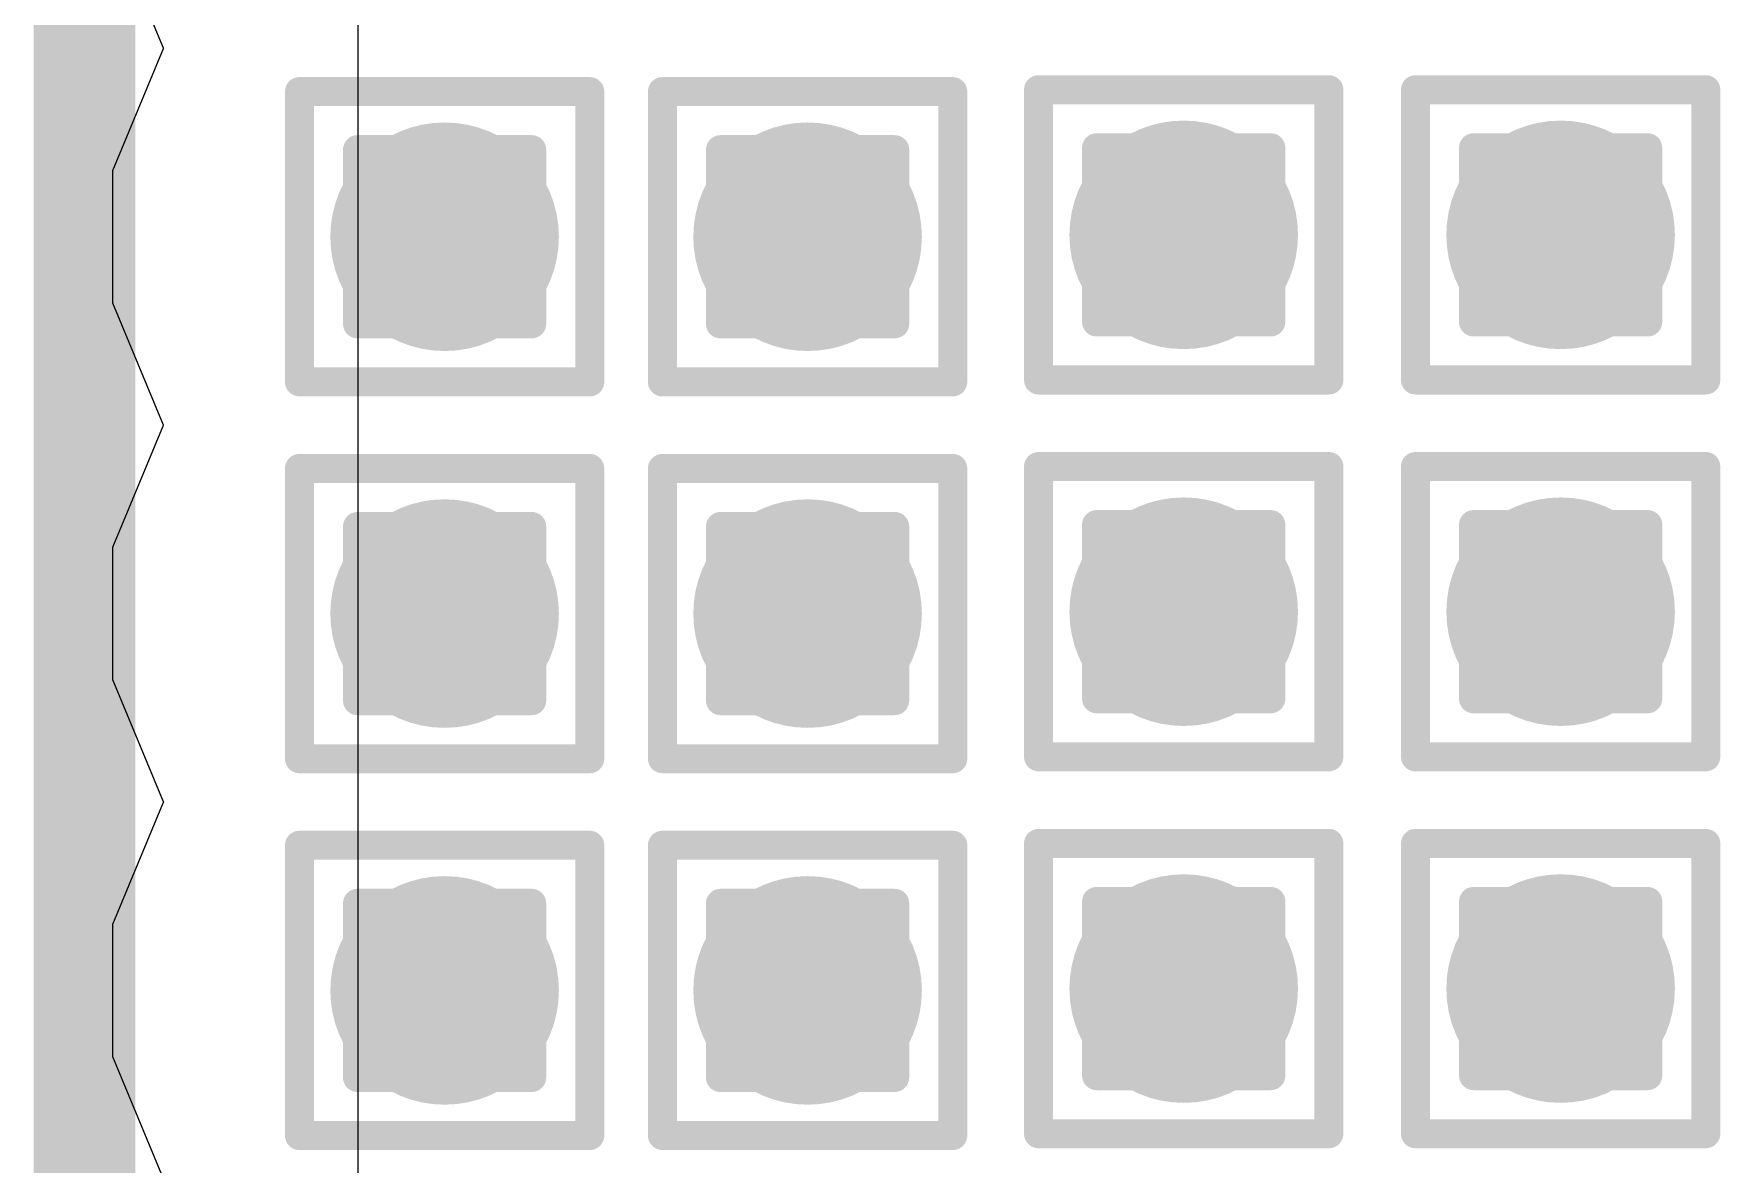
# Model space of a CAD drawing. Header units: inches. Extents: x -18 to 5357, y -8 to 5291.
# Drawn here: x 31.844 to 34.795, y 20.962 to 22.941 of the extents above; entities that cross this region are included whole.
import ezdxf

# ---------------------------------------------------------------- set-up
doc = ezdxf.new("R2010")
doc.units = ezdxf.units.IN
for name, color, linetype in [('Bottom Layer', 5, 'Continuous'), ('Drill Drawing', 1, 'Continuous'), ('Ground', 16, 'Continuous'), ('Power', 76, 'Continuous'), ('Top Layer', 1, 'Continuous'), ('Via Holes', 16, 'Continuous')]:
    doc.layers.add(name, color=color, linetype=linetype)

msp = doc.modelspace()

# ---------------------------------------------------------------- hatches: boundary and pattern name
at = {"layer": 'Bottom Layer'}
h = msp.add_hatch(color=5, dxfattribs=at)
edge = h.paths.add_edge_path()
edge.add_arc((32.5628, 22.5855), 0.2, 0, 360)
h = msp.add_hatch(color=5, dxfattribs=at)
edge = h.paths.add_edge_path()
edge.add_arc((33.198, 22.5855), 0.2, 0, 360)
h = msp.add_hatch(color=5, dxfattribs=at)
edge = h.paths.add_edge_path()
edge.add_arc((33.8562, 22.5888), 0.2, 0, 360)
h = msp.add_hatch(color=5, dxfattribs=at)
edge = h.paths.add_edge_path()
edge.add_arc((34.5158, 22.5888), 0.2, 0, 360)
h = msp.add_hatch(color=5, dxfattribs=at)
edge = h.paths.add_edge_path()
edge.add_arc((32.5628, 21.926), 0.2, 0, 360)
h = msp.add_hatch(color=5, dxfattribs=at)
edge = h.paths.add_edge_path()
edge.add_arc((33.198, 21.926), 0.2, 0, 360)
h = msp.add_hatch(color=5, dxfattribs=at)
edge = h.paths.add_edge_path()
edge.add_arc((33.8562, 21.9293), 0.2, 0, 360)
h = msp.add_hatch(color=5, dxfattribs=at)
edge = h.paths.add_edge_path()
edge.add_arc((34.5158, 21.9293), 0.2, 0, 360)
h = msp.add_hatch(color=5, dxfattribs=at)
edge = h.paths.add_edge_path()
edge.add_arc((32.5628, 21.2665), 0.2, 0, 360)
h = msp.add_hatch(color=5, dxfattribs=at)
edge = h.paths.add_edge_path()
edge.add_arc((33.198, 21.2665), 0.2, 0, 360)
h = msp.add_hatch(color=5, dxfattribs=at)
edge = h.paths.add_edge_path()
edge.add_arc((33.8562, 21.2697), 0.2, 0, 360)
h = msp.add_hatch(color=5, dxfattribs=at)
edge = h.paths.add_edge_path()
edge.add_arc((34.5158, 21.2697), 0.2, 0, 360)
at = {"layer": 'Ground'}
h = msp.add_hatch(color=16, dxfattribs=at)
edge = h.paths.add_edge_path()
edge.add_arc((32.5628, 22.5855), 0.2, 0, 360)
h = msp.add_hatch(color=16, dxfattribs=at)
edge = h.paths.add_edge_path()
edge.add_arc((33.198, 22.5855), 0.2, 0, 360)
h = msp.add_hatch(color=16, dxfattribs=at)
edge = h.paths.add_edge_path()
edge.add_arc((33.8562, 22.5888), 0.2, 0, 360)
h = msp.add_hatch(color=16, dxfattribs=at)
edge = h.paths.add_edge_path()
edge.add_arc((34.5158, 22.5888), 0.2, 0, 360)
h = msp.add_hatch(color=16, dxfattribs=at)
edge = h.paths.add_edge_path()
edge.add_arc((32.5628, 21.926), 0.2, 0, 360)
h = msp.add_hatch(color=16, dxfattribs=at)
edge = h.paths.add_edge_path()
edge.add_arc((33.198, 21.926), 0.2, 0, 360)
h = msp.add_hatch(color=16, dxfattribs=at)
edge = h.paths.add_edge_path()
edge.add_arc((33.8562, 21.9293), 0.2, 0, 360)
h = msp.add_hatch(color=16, dxfattribs=at)
edge = h.paths.add_edge_path()
edge.add_arc((34.5158, 21.9293), 0.2, 0, 360)
h = msp.add_hatch(color=16, dxfattribs=at)
edge = h.paths.add_edge_path()
edge.add_arc((32.5628, 21.2665), 0.2, 0, 360)
h = msp.add_hatch(color=16, dxfattribs=at)
edge = h.paths.add_edge_path()
edge.add_arc((33.198, 21.2665), 0.2, 0, 360)
h = msp.add_hatch(color=16, dxfattribs=at)
edge = h.paths.add_edge_path()
edge.add_arc((33.8562, 21.2697), 0.2, 0, 360)
h = msp.add_hatch(color=16, dxfattribs=at)
edge = h.paths.add_edge_path()
edge.add_arc((34.5158, 21.2697), 0.2, 0, 360)
at = {"layer": 'Power'}
h = msp.add_hatch(color=76, dxfattribs=at)
edge = h.paths.add_edge_path()
edge.add_arc((32.5628, 22.5855), 0.2, 0, 360)
h = msp.add_hatch(color=76, dxfattribs=at)
edge = h.paths.add_edge_path()
edge.add_arc((33.198, 22.5855), 0.2, 0, 360)
h = msp.add_hatch(color=76, dxfattribs=at)
edge = h.paths.add_edge_path()
edge.add_arc((33.8562, 22.5888), 0.2, 0, 360)
h = msp.add_hatch(color=76, dxfattribs=at)
edge = h.paths.add_edge_path()
edge.add_arc((34.5158, 22.5888), 0.2, 0, 360)
h = msp.add_hatch(color=76, dxfattribs=at)
edge = h.paths.add_edge_path()
edge.add_arc((32.5628, 21.926), 0.2, 0, 360)
h = msp.add_hatch(color=76, dxfattribs=at)
edge = h.paths.add_edge_path()
edge.add_arc((33.198, 21.926), 0.2, 0, 360)
h = msp.add_hatch(color=76, dxfattribs=at)
edge = h.paths.add_edge_path()
edge.add_arc((33.8562, 21.9293), 0.2, 0, 360)
h = msp.add_hatch(color=76, dxfattribs=at)
edge = h.paths.add_edge_path()
edge.add_arc((34.5158, 21.9293), 0.2, 0, 360)
h = msp.add_hatch(color=76, dxfattribs=at)
edge = h.paths.add_edge_path()
edge.add_arc((32.5628, 21.2665), 0.2, 0, 360)
h = msp.add_hatch(color=76, dxfattribs=at)
edge = h.paths.add_edge_path()
edge.add_arc((33.198, 21.2665), 0.2, 0, 360)
h = msp.add_hatch(color=76, dxfattribs=at)
edge = h.paths.add_edge_path()
edge.add_arc((33.8562, 21.2697), 0.2, 0, 360)
h = msp.add_hatch(color=76, dxfattribs=at)
edge = h.paths.add_edge_path()
edge.add_arc((34.5158, 21.2697), 0.2, 0, 360)
at = {"layer": 'Top Layer'}
h = msp.add_hatch(color=1, dxfattribs=at)
edge = h.paths.add_edge_path()
edge.add_arc((32.5628, 22.5855), 0.2, 0, 360)
h = msp.add_hatch(color=1, dxfattribs=at)
edge = h.paths.add_edge_path()
edge.add_arc((33.198, 22.5855), 0.2, 0, 360)
h = msp.add_hatch(color=1, dxfattribs=at)
edge = h.paths.add_edge_path()
edge.add_arc((33.8562, 22.5888), 0.2, 0, 360)
h = msp.add_hatch(color=1, dxfattribs=at)
edge = h.paths.add_edge_path()
edge.add_arc((34.5158, 22.5888), 0.2, 0, 360)
h = msp.add_hatch(color=1, dxfattribs=at)
edge = h.paths.add_edge_path()
edge.add_arc((32.5628, 21.926), 0.2, 0, 360)
h = msp.add_hatch(color=1, dxfattribs=at)
edge = h.paths.add_edge_path()
edge.add_arc((33.198, 21.926), 0.2, 0, 360)
h = msp.add_hatch(color=1, dxfattribs=at)
edge = h.paths.add_edge_path()
edge.add_arc((33.8562, 21.9293), 0.2, 0, 360)
h = msp.add_hatch(color=1, dxfattribs=at)
edge = h.paths.add_edge_path()
edge.add_arc((34.5158, 21.9293), 0.2, 0, 360)
h = msp.add_hatch(color=1, dxfattribs=at)
edge = h.paths.add_edge_path()
edge.add_arc((32.5628, 21.2665), 0.2, 0, 360)
h = msp.add_hatch(color=1, dxfattribs=at)
edge = h.paths.add_edge_path()
edge.add_arc((33.198, 21.2665), 0.2, 0, 360)
h = msp.add_hatch(color=1, dxfattribs=at)
edge = h.paths.add_edge_path()
edge.add_arc((33.8562, 21.2697), 0.2, 0, 360)
h = msp.add_hatch(color=1, dxfattribs=at)
edge = h.paths.add_edge_path()
edge.add_arc((34.5158, 21.2697), 0.2, 0, 360)
at = {"layer": 'Via Holes'}
h = msp.add_hatch(color=7, dxfattribs=at)
edge = h.paths.add_edge_path()
edge.add_arc((32.5628, 22.5855), 0.1, 0, 360)
h = msp.add_hatch(color=7, dxfattribs=at)
edge = h.paths.add_edge_path()
edge.add_arc((33.198, 22.5855), 0.1, 0, 360)
h = msp.add_hatch(color=7, dxfattribs=at)
edge = h.paths.add_edge_path()
edge.add_arc((33.8562, 22.5888), 0.1, 0, 360)
h = msp.add_hatch(color=7, dxfattribs=at)
edge = h.paths.add_edge_path()
edge.add_arc((34.5158, 22.5888), 0.1, 0, 360)
h = msp.add_hatch(color=7, dxfattribs=at)
edge = h.paths.add_edge_path()
edge.add_arc((32.5628, 21.926), 0.1, 0, 360)
h = msp.add_hatch(color=7, dxfattribs=at)
edge = h.paths.add_edge_path()
edge.add_arc((33.198, 21.926), 0.1, 0, 360)
h = msp.add_hatch(color=7, dxfattribs=at)
edge = h.paths.add_edge_path()
edge.add_arc((33.8562, 21.9293), 0.1, 0, 360)
h = msp.add_hatch(color=7, dxfattribs=at)
edge = h.paths.add_edge_path()
edge.add_arc((34.5158, 21.9293), 0.1, 0, 360)
h = msp.add_hatch(color=7, dxfattribs=at)
edge = h.paths.add_edge_path()
edge.add_arc((33.8562, 21.2697), 0.1, 0, 360)
h = msp.add_hatch(color=7, dxfattribs=at)
edge = h.paths.add_edge_path()
edge.add_arc((34.5158, 21.2697), 0.1, 0, 360)
h = msp.add_hatch(color=7, dxfattribs=at)
edge = h.paths.add_edge_path()
edge.add_arc((32.5628, 21.2665), 0.1, 0, 360)
h = msp.add_hatch(color=7, dxfattribs=at)
edge = h.paths.add_edge_path()
edge.add_arc((33.198, 21.2665), 0.1, 0, 360)

# ---------------------------------------------------------------- linework, layer by layer
at = {"layer": 'Bottom Layer'}
msp.add_line((32.4118, 20.2654), (32.4118, 28.7275), dxfattribs=at)
msp.add_lwpolyline([(31.9327, 20.2654, 0.1778, 0.1778, 0), (31.9327, 29.426, 0.1778, 0.1778, 0)], format="xyseb", dxfattribs=at)
at = {"layer": 'Drill Drawing'}
for points in [[(32.3088, 22.8395, 0.0508, 0.0508, 0), (32.8168, 22.8395, 0.0508, 0.0508, 0)], [(32.3088, 22.3315, 0.0508, 0.0508, 0), (32.3088, 22.8395, 0.0508, 0.0508, 0)], [(32.8168, 22.3315, 0.0508, 0.0508, 0), (32.8168, 22.8395, 0.0508, 0.0508, 0)], [(32.944, 22.8395, 0.0508, 0.0508, 0), (33.452, 22.8395, 0.0508, 0.0508, 0)], [(32.944, 22.3315, 0.0508, 0.0508, 0), (32.944, 22.8395, 0.0508, 0.0508, 0)], [(33.452, 22.3315, 0.0508, 0.0508, 0), (33.452, 22.8395, 0.0508, 0.0508, 0)], [(33.6022, 22.8428, 0.0508, 0.0508, 0), (34.1102, 22.8428, 0.0508, 0.0508, 0)], [(33.6022, 22.3348, 0.0508, 0.0508, 0), (33.6022, 22.8428, 0.0508, 0.0508, 0)], [(34.1102, 22.3348, 0.0508, 0.0508, 0), (34.1102, 22.8428, 0.0508, 0.0508, 0)], [(34.2618, 22.8428, 0.0508, 0.0508, 0), (34.7698, 22.8428, 0.0508, 0.0508, 0)], [(34.2618, 22.3348, 0.0508, 0.0508, 0), (34.2618, 22.8428, 0.0508, 0.0508, 0)], [(34.7698, 22.3348, 0.0508, 0.0508, 0), (34.7698, 22.8428, 0.0508, 0.0508, 0)], [(32.4104, 22.7379, 0.0508, 0.0508, 0), (32.7152, 22.7379, 0.0508, 0.0508, 0)], [(32.4104, 22.4331, 0.0508, 0.0508, 0), (32.4104, 22.7379, 0.0508, 0.0508, 0)], [(32.7152, 22.4331, 0.0508, 0.0508, 0), (32.7152, 22.7379, 0.0508, 0.0508, 0)], [(33.0456, 22.7379, 0.0508, 0.0508, 0), (33.3504, 22.7379, 0.0508, 0.0508, 0)], [(33.0456, 22.4331, 0.0508, 0.0508, 0), (33.0456, 22.7379, 0.0508, 0.0508, 0)], [(33.3504, 22.4331, 0.0508, 0.0508, 0), (33.3504, 22.7379, 0.0508, 0.0508, 0)], [(33.7038, 22.7412, 0.0508, 0.0508, 0), (34.0086, 22.7412, 0.0508, 0.0508, 0)], [(33.7038, 22.4364, 0.0508, 0.0508, 0), (33.7038, 22.7412, 0.0508, 0.0508, 0)], [(34.0086, 22.4364, 0.0508, 0.0508, 0), (34.0086, 22.7412, 0.0508, 0.0508, 0)], [(34.3634, 22.7412, 0.0508, 0.0508, 0), (34.6682, 22.7412, 0.0508, 0.0508, 0)], [(34.3634, 22.4364, 0.0508, 0.0508, 0), (34.3634, 22.7412, 0.0508, 0.0508, 0)], [(34.6682, 22.4364, 0.0508, 0.0508, 0), (34.6682, 22.7412, 0.0508, 0.0508, 0)], [(33.7038, 22.4364, 0.0508, 0.0508, 0), (34.0086, 22.4364, 0.0508, 0.0508, 0)], [(34.3634, 22.4364, 0.0508, 0.0508, 0), (34.6682, 22.4364, 0.0508, 0.0508, 0)], [(32.4104, 22.4331, 0.0508, 0.0508, 0), (32.7152, 22.4331, 0.0508, 0.0508, 0)], [(33.0456, 22.4331, 0.0508, 0.0508, 0), (33.3504, 22.4331, 0.0508, 0.0508, 0)], [(32.3088, 22.3315, 0.0508, 0.0508, 0), (32.8168, 22.3315, 0.0508, 0.0508, 0)], [(32.944, 22.3315, 0.0508, 0.0508, 0), (33.452, 22.3315, 0.0508, 0.0508, 0)], [(33.6022, 22.3348, 0.0508, 0.0508, 0), (34.1102, 22.3348, 0.0508, 0.0508, 0)], [(34.2618, 22.3348, 0.0508, 0.0508, 0), (34.7698, 22.3348, 0.0508, 0.0508, 0)], [(32.3088, 22.18, 0.0508, 0.0508, 0), (32.8168, 22.18, 0.0508, 0.0508, 0)], [(32.3088, 21.672, 0.0508, 0.0508, 0), (32.3088, 22.18, 0.0508, 0.0508, 0)], [(32.8168, 21.672, 0.0508, 0.0508, 0), (32.8168, 22.18, 0.0508, 0.0508, 0)], [(32.944, 22.18, 0.0508, 0.0508, 0), (33.452, 22.18, 0.0508, 0.0508, 0)], [(32.944, 21.672, 0.0508, 0.0508, 0), (32.944, 22.18, 0.0508, 0.0508, 0)], [(33.452, 21.672, 0.0508, 0.0508, 0), (33.452, 22.18, 0.0508, 0.0508, 0)], [(33.6022, 22.1833, 0.0508, 0.0508, 0), (34.1102, 22.1833, 0.0508, 0.0508, 0)], [(33.6022, 21.6753, 0.0508, 0.0508, 0), (33.6022, 22.1833, 0.0508, 0.0508, 0)], [(34.1102, 21.6753, 0.0508, 0.0508, 0), (34.1102, 22.1833, 0.0508, 0.0508, 0)], [(34.2618, 22.1833, 0.0508, 0.0508, 0), (34.7698, 22.1833, 0.0508, 0.0508, 0)], [(34.2618, 21.6753, 0.0508, 0.0508, 0), (34.2618, 22.1833, 0.0508, 0.0508, 0)], [(34.7698, 21.6753, 0.0508, 0.0508, 0), (34.7698, 22.1833, 0.0508, 0.0508, 0)], [(33.7038, 22.0817, 0.0508, 0.0508, 0), (34.0086, 22.0817, 0.0508, 0.0508, 0)], [(33.7038, 21.7769, 0.0508, 0.0508, 0), (33.7038, 22.0817, 0.0508, 0.0508, 0)], [(34.0086, 21.7769, 0.0508, 0.0508, 0), (34.0086, 22.0817, 0.0508, 0.0508, 0)], [(34.3634, 22.0817, 0.0508, 0.0508, 0), (34.6682, 22.0817, 0.0508, 0.0508, 0)], [(34.3634, 21.7769, 0.0508, 0.0508, 0), (34.3634, 22.0817, 0.0508, 0.0508, 0)], [(34.6682, 21.7769, 0.0508, 0.0508, 0), (34.6682, 22.0817, 0.0508, 0.0508, 0)], [(32.4104, 22.0784, 0.0508, 0.0508, 0), (32.7152, 22.0784, 0.0508, 0.0508, 0)], [(32.4104, 21.7736, 0.0508, 0.0508, 0), (32.4104, 22.0784, 0.0508, 0.0508, 0)], [(32.7152, 21.7736, 0.0508, 0.0508, 0), (32.7152, 22.0784, 0.0508, 0.0508, 0)], [(33.0456, 22.0784, 0.0508, 0.0508, 0), (33.3504, 22.0784, 0.0508, 0.0508, 0)], [(33.0456, 21.7736, 0.0508, 0.0508, 0), (33.0456, 22.0784, 0.0508, 0.0508, 0)], [(33.3504, 21.7736, 0.0508, 0.0508, 0), (33.3504, 22.0784, 0.0508, 0.0508, 0)], [(32.4104, 21.7736, 0.0508, 0.0508, 0), (32.7152, 21.7736, 0.0508, 0.0508, 0)], [(33.0456, 21.7736, 0.0508, 0.0508, 0), (33.3504, 21.7736, 0.0508, 0.0508, 0)], [(33.7038, 21.7769, 0.0508, 0.0508, 0), (34.0086, 21.7769, 0.0508, 0.0508, 0)], [(34.3634, 21.7769, 0.0508, 0.0508, 0), (34.6682, 21.7769, 0.0508, 0.0508, 0)], [(32.3088, 21.672, 0.0508, 0.0508, 0), (32.8168, 21.672, 0.0508, 0.0508, 0)], [(32.944, 21.672, 0.0508, 0.0508, 0), (33.452, 21.672, 0.0508, 0.0508, 0)], [(33.6022, 21.6753, 0.0508, 0.0508, 0), (34.1102, 21.6753, 0.0508, 0.0508, 0)], [(34.2618, 21.6753, 0.0508, 0.0508, 0), (34.7698, 21.6753, 0.0508, 0.0508, 0)], [(32.3088, 21.5205, 0.0508, 0.0508, 0), (32.8168, 21.5205, 0.0508, 0.0508, 0)], [(32.3088, 21.0125, 0.0508, 0.0508, 0), (32.3088, 21.5205, 0.0508, 0.0508, 0)], [(32.8168, 21.0125, 0.0508, 0.0508, 0), (32.8168, 21.5205, 0.0508, 0.0508, 0)], [(32.944, 21.5205, 0.0508, 0.0508, 0), (33.452, 21.5205, 0.0508, 0.0508, 0)], [(32.944, 21.0125, 0.0508, 0.0508, 0), (32.944, 21.5205, 0.0508, 0.0508, 0)], [(33.452, 21.0125, 0.0508, 0.0508, 0), (33.452, 21.5205, 0.0508, 0.0508, 0)], [(33.6022, 21.5237, 0.0508, 0.0508, 0), (34.1102, 21.5237, 0.0508, 0.0508, 0)], [(33.6022, 21.0157, 0.0508, 0.0508, 0), (33.6022, 21.5237, 0.0508, 0.0508, 0)], [(34.1102, 21.0157, 0.0508, 0.0508, 0), (34.1102, 21.5237, 0.0508, 0.0508, 0)], [(34.2618, 21.5237, 0.0508, 0.0508, 0), (34.7698, 21.5237, 0.0508, 0.0508, 0)], [(34.2618, 21.0157, 0.0508, 0.0508, 0), (34.2618, 21.5237, 0.0508, 0.0508, 0)], [(34.7698, 21.0157, 0.0508, 0.0508, 0), (34.7698, 21.5237, 0.0508, 0.0508, 0)], [(32.4104, 21.4189, 0.0508, 0.0508, 0), (32.7152, 21.4189, 0.0508, 0.0508, 0)], [(32.4104, 21.1141, 0.0508, 0.0508, 0), (32.4104, 21.4189, 0.0508, 0.0508, 0)], [(32.7152, 21.1141, 0.0508, 0.0508, 0), (32.7152, 21.4189, 0.0508, 0.0508, 0)], [(33.0456, 21.4189, 0.0508, 0.0508, 0), (33.3504, 21.4189, 0.0508, 0.0508, 0)], [(33.0456, 21.1141, 0.0508, 0.0508, 0), (33.0456, 21.4189, 0.0508, 0.0508, 0)], [(33.3504, 21.1141, 0.0508, 0.0508, 0), (33.3504, 21.4189, 0.0508, 0.0508, 0)], [(33.7038, 21.4221, 0.0508, 0.0508, 0), (34.0086, 21.4221, 0.0508, 0.0508, 0)], [(33.7038, 21.1173, 0.0508, 0.0508, 0), (33.7038, 21.4221, 0.0508, 0.0508, 0)], [(34.0086, 21.1173, 0.0508, 0.0508, 0), (34.0086, 21.4221, 0.0508, 0.0508, 0)], [(34.3634, 21.4221, 0.0508, 0.0508, 0), (34.6682, 21.4221, 0.0508, 0.0508, 0)], [(34.3634, 21.1173, 0.0508, 0.0508, 0), (34.3634, 21.4221, 0.0508, 0.0508, 0)], [(34.6682, 21.1173, 0.0508, 0.0508, 0), (34.6682, 21.4221, 0.0508, 0.0508, 0)], [(32.4104, 21.1141, 0.0508, 0.0508, 0), (32.7152, 21.1141, 0.0508, 0.0508, 0)], [(33.0456, 21.1141, 0.0508, 0.0508, 0), (33.3504, 21.1141, 0.0508, 0.0508, 0)], [(33.7038, 21.1173, 0.0508, 0.0508, 0), (34.0086, 21.1173, 0.0508, 0.0508, 0)], [(34.3634, 21.1173, 0.0508, 0.0508, 0), (34.6682, 21.1173, 0.0508, 0.0508, 0)], [(32.3088, 21.0125, 0.0508, 0.0508, 0), (32.8168, 21.0125, 0.0508, 0.0508, 0)], [(32.944, 21.0125, 0.0508, 0.0508, 0), (33.452, 21.0125, 0.0508, 0.0508, 0)], [(33.6022, 21.0157, 0.0508, 0.0508, 0), (34.1102, 21.0157, 0.0508, 0.0508, 0)], [(34.2618, 21.0157, 0.0508, 0.0508, 0), (34.7698, 21.0157, 0.0508, 0.0508, 0)]]:
    msp.add_lwpolyline(points, format="xyseb", dxfattribs=at)
for points in [[(32.2961, 22.8395, 0.0254, 0.0254, 1), (32.3215, 22.8395, 0.0254, 0.0254, 1)], [(32.2961, 22.8395, 0.0254, 0.0254, 1), (32.3215, 22.8395, 0.0254, 0.0254, 1)], [(32.8041, 22.8395, 0.0254, 0.0254, 1), (32.8295, 22.8395, 0.0254, 0.0254, 1)], [(32.8041, 22.8395, 0.0254, 0.0254, 1), (32.8295, 22.8395, 0.0254, 0.0254, 1)], [(32.9313, 22.8395, 0.0254, 0.0254, 1), (32.9567, 22.8395, 0.0254, 0.0254, 1)], [(32.9313, 22.8395, 0.0254, 0.0254, 1), (32.9567, 22.8395, 0.0254, 0.0254, 1)], [(33.4393, 22.8395, 0.0254, 0.0254, 1), (33.4647, 22.8395, 0.0254, 0.0254, 1)], [(33.4393, 22.8395, 0.0254, 0.0254, 1), (33.4647, 22.8395, 0.0254, 0.0254, 1)], [(33.5895, 22.8428, 0.0254, 0.0254, 1), (33.6149, 22.8428, 0.0254, 0.0254, 1)], [(33.5895, 22.8428, 0.0254, 0.0254, 1), (33.6149, 22.8428, 0.0254, 0.0254, 1)], [(34.0975, 22.8428, 0.0254, 0.0254, 1), (34.1229, 22.8428, 0.0254, 0.0254, 1)], [(34.0975, 22.8428, 0.0254, 0.0254, 1), (34.1229, 22.8428, 0.0254, 0.0254, 1)], [(34.2491, 22.8428, 0.0254, 0.0254, 1), (34.2745, 22.8428, 0.0254, 0.0254, 1)], [(34.2491, 22.8428, 0.0254, 0.0254, 1), (34.2745, 22.8428, 0.0254, 0.0254, 1)], [(34.7571, 22.8428, 0.0254, 0.0254, 1), (34.7825, 22.8428, 0.0254, 0.0254, 1)], [(34.7571, 22.8428, 0.0254, 0.0254, 1), (34.7825, 22.8428, 0.0254, 0.0254, 1)], [(32.3977, 22.7379, 0.0254, 0.0254, 1), (32.4231, 22.7379, 0.0254, 0.0254, 1)], [(32.3977, 22.7379, 0.0254, 0.0254, 1), (32.4231, 22.7379, 0.0254, 0.0254, 1)], [(32.7025, 22.7379, 0.0254, 0.0254, 1), (32.7279, 22.7379, 0.0254, 0.0254, 1)], [(32.7025, 22.7379, 0.0254, 0.0254, 1), (32.7279, 22.7379, 0.0254, 0.0254, 1)], [(33.0329, 22.7379, 0.0254, 0.0254, 1), (33.0583, 22.7379, 0.0254, 0.0254, 1)], [(33.0329, 22.7379, 0.0254, 0.0254, 1), (33.0583, 22.7379, 0.0254, 0.0254, 1)], [(33.3377, 22.7379, 0.0254, 0.0254, 1), (33.3631, 22.7379, 0.0254, 0.0254, 1)], [(33.3377, 22.7379, 0.0254, 0.0254, 1), (33.3631, 22.7379, 0.0254, 0.0254, 1)], [(33.6911, 22.7412, 0.0254, 0.0254, 1), (33.7165, 22.7412, 0.0254, 0.0254, 1)], [(33.6911, 22.7412, 0.0254, 0.0254, 1), (33.7165, 22.7412, 0.0254, 0.0254, 1)], [(33.9959, 22.7412, 0.0254, 0.0254, 1), (34.0213, 22.7412, 0.0254, 0.0254, 1)], [(33.9959, 22.7412, 0.0254, 0.0254, 1), (34.0213, 22.7412, 0.0254, 0.0254, 1)], [(34.3507, 22.7412, 0.0254, 0.0254, 1), (34.3761, 22.7412, 0.0254, 0.0254, 1)], [(34.3507, 22.7412, 0.0254, 0.0254, 1), (34.3761, 22.7412, 0.0254, 0.0254, 1)], [(34.6555, 22.7412, 0.0254, 0.0254, 1), (34.6809, 22.7412, 0.0254, 0.0254, 1)], [(34.6555, 22.7412, 0.0254, 0.0254, 1), (34.6809, 22.7412, 0.0254, 0.0254, 1)], [(33.6911, 22.4364, 0.0254, 0.0254, 1), (33.7165, 22.4364, 0.0254, 0.0254, 1)], [(33.6911, 22.4364, 0.0254, 0.0254, 1), (33.7165, 22.4364, 0.0254, 0.0254, 1)], [(33.9959, 22.4364, 0.0254, 0.0254, 1), (34.0213, 22.4364, 0.0254, 0.0254, 1)], [(33.9959, 22.4364, 0.0254, 0.0254, 1), (34.0213, 22.4364, 0.0254, 0.0254, 1)], [(34.3507, 22.4364, 0.0254, 0.0254, 1), (34.3761, 22.4364, 0.0254, 0.0254, 1)], [(34.3507, 22.4364, 0.0254, 0.0254, 1), (34.3761, 22.4364, 0.0254, 0.0254, 1)], [(34.6555, 22.4364, 0.0254, 0.0254, 1), (34.6809, 22.4364, 0.0254, 0.0254, 1)], [(34.6555, 22.4364, 0.0254, 0.0254, 1), (34.6809, 22.4364, 0.0254, 0.0254, 1)], [(32.3977, 22.4331, 0.0254, 0.0254, 1), (32.4231, 22.4331, 0.0254, 0.0254, 1)], [(32.3977, 22.4331, 0.0254, 0.0254, 1), (32.4231, 22.4331, 0.0254, 0.0254, 1)], [(32.7025, 22.4331, 0.0254, 0.0254, 1), (32.7279, 22.4331, 0.0254, 0.0254, 1)], [(32.7025, 22.4331, 0.0254, 0.0254, 1), (32.7279, 22.4331, 0.0254, 0.0254, 1)], [(33.0329, 22.4331, 0.0254, 0.0254, 1), (33.0583, 22.4331, 0.0254, 0.0254, 1)], [(33.0329, 22.4331, 0.0254, 0.0254, 1), (33.0583, 22.4331, 0.0254, 0.0254, 1)], [(33.3377, 22.4331, 0.0254, 0.0254, 1), (33.3631, 22.4331, 0.0254, 0.0254, 1)], [(33.3377, 22.4331, 0.0254, 0.0254, 1), (33.3631, 22.4331, 0.0254, 0.0254, 1)], [(32.2961, 22.3315, 0.0254, 0.0254, 1), (32.3215, 22.3315, 0.0254, 0.0254, 1)], [(32.2961, 22.3315, 0.0254, 0.0254, 1), (32.3215, 22.3315, 0.0254, 0.0254, 1)], [(32.8041, 22.3315, 0.0254, 0.0254, 1), (32.8295, 22.3315, 0.0254, 0.0254, 1)], [(32.8041, 22.3315, 0.0254, 0.0254, 1), (32.8295, 22.3315, 0.0254, 0.0254, 1)], [(32.9313, 22.3315, 0.0254, 0.0254, 1), (32.9567, 22.3315, 0.0254, 0.0254, 1)], [(32.9313, 22.3315, 0.0254, 0.0254, 1), (32.9567, 22.3315, 0.0254, 0.0254, 1)], [(33.4393, 22.3315, 0.0254, 0.0254, 1), (33.4647, 22.3315, 0.0254, 0.0254, 1)], [(33.4393, 22.3315, 0.0254, 0.0254, 1), (33.4647, 22.3315, 0.0254, 0.0254, 1)], [(33.5895, 22.3348, 0.0254, 0.0254, 1), (33.6149, 22.3348, 0.0254, 0.0254, 1)], [(33.5895, 22.3348, 0.0254, 0.0254, 1), (33.6149, 22.3348, 0.0254, 0.0254, 1)], [(34.0975, 22.3348, 0.0254, 0.0254, 1), (34.1229, 22.3348, 0.0254, 0.0254, 1)], [(34.0975, 22.3348, 0.0254, 0.0254, 1), (34.1229, 22.3348, 0.0254, 0.0254, 1)], [(34.2491, 22.3348, 0.0254, 0.0254, 1), (34.2745, 22.3348, 0.0254, 0.0254, 1)], [(34.2491, 22.3348, 0.0254, 0.0254, 1), (34.2745, 22.3348, 0.0254, 0.0254, 1)], [(34.7571, 22.3348, 0.0254, 0.0254, 1), (34.7825, 22.3348, 0.0254, 0.0254, 1)], [(34.7571, 22.3348, 0.0254, 0.0254, 1), (34.7825, 22.3348, 0.0254, 0.0254, 1)], [(32.2961, 22.18, 0.0254, 0.0254, 1), (32.3215, 22.18, 0.0254, 0.0254, 1)], [(32.2961, 22.18, 0.0254, 0.0254, 1), (32.3215, 22.18, 0.0254, 0.0254, 1)], [(32.8041, 22.18, 0.0254, 0.0254, 1), (32.8295, 22.18, 0.0254, 0.0254, 1)], [(32.8041, 22.18, 0.0254, 0.0254, 1), (32.8295, 22.18, 0.0254, 0.0254, 1)], [(32.9313, 22.18, 0.0254, 0.0254, 1), (32.9567, 22.18, 0.0254, 0.0254, 1)], [(32.9313, 22.18, 0.0254, 0.0254, 1), (32.9567, 22.18, 0.0254, 0.0254, 1)], [(33.4393, 22.18, 0.0254, 0.0254, 1), (33.4647, 22.18, 0.0254, 0.0254, 1)], [(33.4393, 22.18, 0.0254, 0.0254, 1), (33.4647, 22.18, 0.0254, 0.0254, 1)], [(33.5895, 22.1833, 0.0254, 0.0254, 1), (33.6149, 22.1833, 0.0254, 0.0254, 1)], [(33.5895, 22.1833, 0.0254, 0.0254, 1), (33.6149, 22.1833, 0.0254, 0.0254, 1)], [(34.0975, 22.1833, 0.0254, 0.0254, 1), (34.1229, 22.1833, 0.0254, 0.0254, 1)], [(34.0975, 22.1833, 0.0254, 0.0254, 1), (34.1229, 22.1833, 0.0254, 0.0254, 1)], [(34.2491, 22.1833, 0.0254, 0.0254, 1), (34.2745, 22.1833, 0.0254, 0.0254, 1)], [(34.2491, 22.1833, 0.0254, 0.0254, 1), (34.2745, 22.1833, 0.0254, 0.0254, 1)], [(34.7571, 22.1833, 0.0254, 0.0254, 1), (34.7825, 22.1833, 0.0254, 0.0254, 1)], [(34.7571, 22.1833, 0.0254, 0.0254, 1), (34.7825, 22.1833, 0.0254, 0.0254, 1)], [(33.6911, 22.0817, 0.0254, 0.0254, 1), (33.7165, 22.0817, 0.0254, 0.0254, 1)], [(33.6911, 22.0817, 0.0254, 0.0254, 1), (33.7165, 22.0817, 0.0254, 0.0254, 1)], [(33.9959, 22.0817, 0.0254, 0.0254, 1), (34.0213, 22.0817, 0.0254, 0.0254, 1)], [(33.9959, 22.0817, 0.0254, 0.0254, 1), (34.0213, 22.0817, 0.0254, 0.0254, 1)], [(34.3507, 22.0817, 0.0254, 0.0254, 1), (34.3761, 22.0817, 0.0254, 0.0254, 1)], [(34.3507, 22.0817, 0.0254, 0.0254, 1), (34.3761, 22.0817, 0.0254, 0.0254, 1)], [(34.6555, 22.0817, 0.0254, 0.0254, 1), (34.6809, 22.0817, 0.0254, 0.0254, 1)], [(34.6555, 22.0817, 0.0254, 0.0254, 1), (34.6809, 22.0817, 0.0254, 0.0254, 1)], [(32.3977, 22.0784, 0.0254, 0.0254, 1), (32.4231, 22.0784, 0.0254, 0.0254, 1)], [(32.3977, 22.0784, 0.0254, 0.0254, 1), (32.4231, 22.0784, 0.0254, 0.0254, 1)], [(32.7025, 22.0784, 0.0254, 0.0254, 1), (32.7279, 22.0784, 0.0254, 0.0254, 1)], [(32.7025, 22.0784, 0.0254, 0.0254, 1), (32.7279, 22.0784, 0.0254, 0.0254, 1)], [(33.0329, 22.0784, 0.0254, 0.0254, 1), (33.0583, 22.0784, 0.0254, 0.0254, 1)], [(33.0329, 22.0784, 0.0254, 0.0254, 1), (33.0583, 22.0784, 0.0254, 0.0254, 1)], [(33.3377, 22.0784, 0.0254, 0.0254, 1), (33.3631, 22.0784, 0.0254, 0.0254, 1)], [(33.3377, 22.0784, 0.0254, 0.0254, 1), (33.3631, 22.0784, 0.0254, 0.0254, 1)], [(32.3977, 21.7736, 0.0254, 0.0254, 1), (32.4231, 21.7736, 0.0254, 0.0254, 1)], [(32.3977, 21.7736, 0.0254, 0.0254, 1), (32.4231, 21.7736, 0.0254, 0.0254, 1)], [(32.7025, 21.7736, 0.0254, 0.0254, 1), (32.7279, 21.7736, 0.0254, 0.0254, 1)], [(32.7025, 21.7736, 0.0254, 0.0254, 1), (32.7279, 21.7736, 0.0254, 0.0254, 1)], [(33.0329, 21.7736, 0.0254, 0.0254, 1), (33.0583, 21.7736, 0.0254, 0.0254, 1)], [(33.0329, 21.7736, 0.0254, 0.0254, 1), (33.0583, 21.7736, 0.0254, 0.0254, 1)], [(33.3377, 21.7736, 0.0254, 0.0254, 1), (33.3631, 21.7736, 0.0254, 0.0254, 1)], [(33.3377, 21.7736, 0.0254, 0.0254, 1), (33.3631, 21.7736, 0.0254, 0.0254, 1)], [(33.6911, 21.7769, 0.0254, 0.0254, 1), (33.7165, 21.7769, 0.0254, 0.0254, 1)], [(33.6911, 21.7769, 0.0254, 0.0254, 1), (33.7165, 21.7769, 0.0254, 0.0254, 1)], [(33.9959, 21.7769, 0.0254, 0.0254, 1), (34.0213, 21.7769, 0.0254, 0.0254, 1)], [(33.9959, 21.7769, 0.0254, 0.0254, 1), (34.0213, 21.7769, 0.0254, 0.0254, 1)], [(34.3507, 21.7769, 0.0254, 0.0254, 1), (34.3761, 21.7769, 0.0254, 0.0254, 1)], [(34.3507, 21.7769, 0.0254, 0.0254, 1), (34.3761, 21.7769, 0.0254, 0.0254, 1)], [(34.6555, 21.7769, 0.0254, 0.0254, 1), (34.6809, 21.7769, 0.0254, 0.0254, 1)], [(34.6555, 21.7769, 0.0254, 0.0254, 1), (34.6809, 21.7769, 0.0254, 0.0254, 1)], [(32.2961, 21.672, 0.0254, 0.0254, 1), (32.3215, 21.672, 0.0254, 0.0254, 1)], [(32.2961, 21.672, 0.0254, 0.0254, 1), (32.3215, 21.672, 0.0254, 0.0254, 1)], [(32.8041, 21.672, 0.0254, 0.0254, 1), (32.8295, 21.672, 0.0254, 0.0254, 1)], [(32.8041, 21.672, 0.0254, 0.0254, 1), (32.8295, 21.672, 0.0254, 0.0254, 1)], [(32.9313, 21.672, 0.0254, 0.0254, 1), (32.9567, 21.672, 0.0254, 0.0254, 1)], [(32.9313, 21.672, 0.0254, 0.0254, 1), (32.9567, 21.672, 0.0254, 0.0254, 1)], [(33.4393, 21.672, 0.0254, 0.0254, 1), (33.4647, 21.672, 0.0254, 0.0254, 1)], [(33.4393, 21.672, 0.0254, 0.0254, 1), (33.4647, 21.672, 0.0254, 0.0254, 1)], [(33.5895, 21.6753, 0.0254, 0.0254, 1), (33.6149, 21.6753, 0.0254, 0.0254, 1)], [(33.5895, 21.6753, 0.0254, 0.0254, 1), (33.6149, 21.6753, 0.0254, 0.0254, 1)], [(34.0975, 21.6753, 0.0254, 0.0254, 1), (34.1229, 21.6753, 0.0254, 0.0254, 1)], [(34.0975, 21.6753, 0.0254, 0.0254, 1), (34.1229, 21.6753, 0.0254, 0.0254, 1)], [(34.2491, 21.6753, 0.0254, 0.0254, 1), (34.2745, 21.6753, 0.0254, 0.0254, 1)], [(34.2491, 21.6753, 0.0254, 0.0254, 1), (34.2745, 21.6753, 0.0254, 0.0254, 1)], [(34.7571, 21.6753, 0.0254, 0.0254, 1), (34.7825, 21.6753, 0.0254, 0.0254, 1)], [(34.7571, 21.6753, 0.0254, 0.0254, 1), (34.7825, 21.6753, 0.0254, 0.0254, 1)], [(32.2961, 21.5205, 0.0254, 0.0254, 1), (32.3215, 21.5205, 0.0254, 0.0254, 1)], [(32.2961, 21.5205, 0.0254, 0.0254, 1), (32.3215, 21.5205, 0.0254, 0.0254, 1)], [(32.8041, 21.5205, 0.0254, 0.0254, 1), (32.8295, 21.5205, 0.0254, 0.0254, 1)], [(32.8041, 21.5205, 0.0254, 0.0254, 1), (32.8295, 21.5205, 0.0254, 0.0254, 1)], [(32.9313, 21.5205, 0.0254, 0.0254, 1), (32.9567, 21.5205, 0.0254, 0.0254, 1)], [(32.9313, 21.5205, 0.0254, 0.0254, 1), (32.9567, 21.5205, 0.0254, 0.0254, 1)], [(33.4393, 21.5205, 0.0254, 0.0254, 1), (33.4647, 21.5205, 0.0254, 0.0254, 1)], [(33.4393, 21.5205, 0.0254, 0.0254, 1), (33.4647, 21.5205, 0.0254, 0.0254, 1)], [(33.5895, 21.5237, 0.0254, 0.0254, 1), (33.6149, 21.5237, 0.0254, 0.0254, 1)], [(33.5895, 21.5237, 0.0254, 0.0254, 1), (33.6149, 21.5237, 0.0254, 0.0254, 1)], [(34.0975, 21.5237, 0.0254, 0.0254, 1), (34.1229, 21.5237, 0.0254, 0.0254, 1)], [(34.0975, 21.5237, 0.0254, 0.0254, 1), (34.1229, 21.5237, 0.0254, 0.0254, 1)], [(34.2491, 21.5237, 0.0254, 0.0254, 1), (34.2745, 21.5237, 0.0254, 0.0254, 1)], [(34.2491, 21.5237, 0.0254, 0.0254, 1), (34.2745, 21.5237, 0.0254, 0.0254, 1)], [(34.7571, 21.5237, 0.0254, 0.0254, 1), (34.7825, 21.5237, 0.0254, 0.0254, 1)], [(34.7571, 21.5237, 0.0254, 0.0254, 1), (34.7825, 21.5237, 0.0254, 0.0254, 1)], [(32.3977, 21.4189, 0.0254, 0.0254, 1), (32.4231, 21.4189, 0.0254, 0.0254, 1)], [(32.3977, 21.4189, 0.0254, 0.0254, 1), (32.4231, 21.4189, 0.0254, 0.0254, 1)], [(32.7025, 21.4189, 0.0254, 0.0254, 1), (32.7279, 21.4189, 0.0254, 0.0254, 1)], [(32.7025, 21.4189, 0.0254, 0.0254, 1), (32.7279, 21.4189, 0.0254, 0.0254, 1)], [(33.0329, 21.4189, 0.0254, 0.0254, 1), (33.0583, 21.4189, 0.0254, 0.0254, 1)], [(33.0329, 21.4189, 0.0254, 0.0254, 1), (33.0583, 21.4189, 0.0254, 0.0254, 1)], [(33.3377, 21.4189, 0.0254, 0.0254, 1), (33.3631, 21.4189, 0.0254, 0.0254, 1)], [(33.3377, 21.4189, 0.0254, 0.0254, 1), (33.3631, 21.4189, 0.0254, 0.0254, 1)], [(33.6911, 21.4221, 0.0254, 0.0254, 1), (33.7165, 21.4221, 0.0254, 0.0254, 1)], [(33.6911, 21.4221, 0.0254, 0.0254, 1), (33.7165, 21.4221, 0.0254, 0.0254, 1)], [(33.9959, 21.4221, 0.0254, 0.0254, 1), (34.0213, 21.4221, 0.0254, 0.0254, 1)], [(33.9959, 21.4221, 0.0254, 0.0254, 1), (34.0213, 21.4221, 0.0254, 0.0254, 1)], [(34.3507, 21.4221, 0.0254, 0.0254, 1), (34.3761, 21.4221, 0.0254, 0.0254, 1)], [(34.3507, 21.4221, 0.0254, 0.0254, 1), (34.3761, 21.4221, 0.0254, 0.0254, 1)], [(34.6555, 21.4221, 0.0254, 0.0254, 1), (34.6809, 21.4221, 0.0254, 0.0254, 1)], [(34.6555, 21.4221, 0.0254, 0.0254, 1), (34.6809, 21.4221, 0.0254, 0.0254, 1)], [(32.3977, 21.1141, 0.0254, 0.0254, 1), (32.4231, 21.1141, 0.0254, 0.0254, 1)], [(32.3977, 21.1141, 0.0254, 0.0254, 1), (32.4231, 21.1141, 0.0254, 0.0254, 1)], [(32.7025, 21.1141, 0.0254, 0.0254, 1), (32.7279, 21.1141, 0.0254, 0.0254, 1)], [(32.7025, 21.1141, 0.0254, 0.0254, 1), (32.7279, 21.1141, 0.0254, 0.0254, 1)], [(33.0329, 21.1141, 0.0254, 0.0254, 1), (33.0583, 21.1141, 0.0254, 0.0254, 1)], [(33.0329, 21.1141, 0.0254, 0.0254, 1), (33.0583, 21.1141, 0.0254, 0.0254, 1)], [(33.3377, 21.1141, 0.0254, 0.0254, 1), (33.3631, 21.1141, 0.0254, 0.0254, 1)], [(33.3377, 21.1141, 0.0254, 0.0254, 1), (33.3631, 21.1141, 0.0254, 0.0254, 1)], [(33.6911, 21.1173, 0.0254, 0.0254, 1), (33.7165, 21.1173, 0.0254, 0.0254, 1)], [(33.6911, 21.1173, 0.0254, 0.0254, 1), (33.7165, 21.1173, 0.0254, 0.0254, 1)], [(33.9959, 21.1173, 0.0254, 0.0254, 1), (34.0213, 21.1173, 0.0254, 0.0254, 1)], [(33.9959, 21.1173, 0.0254, 0.0254, 1), (34.0213, 21.1173, 0.0254, 0.0254, 1)], [(34.3507, 21.1173, 0.0254, 0.0254, 1), (34.3761, 21.1173, 0.0254, 0.0254, 1)], [(34.3507, 21.1173, 0.0254, 0.0254, 1), (34.3761, 21.1173, 0.0254, 0.0254, 1)], [(34.6555, 21.1173, 0.0254, 0.0254, 1), (34.6809, 21.1173, 0.0254, 0.0254, 1)], [(34.6555, 21.1173, 0.0254, 0.0254, 1), (34.6809, 21.1173, 0.0254, 0.0254, 1)], [(32.2961, 21.0125, 0.0254, 0.0254, 1), (32.3215, 21.0125, 0.0254, 0.0254, 1)], [(32.2961, 21.0125, 0.0254, 0.0254, 1), (32.3215, 21.0125, 0.0254, 0.0254, 1)], [(32.8041, 21.0125, 0.0254, 0.0254, 1), (32.8295, 21.0125, 0.0254, 0.0254, 1)], [(32.8041, 21.0125, 0.0254, 0.0254, 1), (32.8295, 21.0125, 0.0254, 0.0254, 1)], [(32.9313, 21.0125, 0.0254, 0.0254, 1), (32.9567, 21.0125, 0.0254, 0.0254, 1)], [(32.9313, 21.0125, 0.0254, 0.0254, 1), (32.9567, 21.0125, 0.0254, 0.0254, 1)], [(33.4393, 21.0125, 0.0254, 0.0254, 1), (33.4647, 21.0125, 0.0254, 0.0254, 1)], [(33.4393, 21.0125, 0.0254, 0.0254, 1), (33.4647, 21.0125, 0.0254, 0.0254, 1)], [(33.5895, 21.0157, 0.0254, 0.0254, 1), (33.6149, 21.0157, 0.0254, 0.0254, 1)], [(33.5895, 21.0157, 0.0254, 0.0254, 1), (33.6149, 21.0157, 0.0254, 0.0254, 1)], [(34.0975, 21.0157, 0.0254, 0.0254, 1), (34.1229, 21.0157, 0.0254, 0.0254, 1)], [(34.0975, 21.0157, 0.0254, 0.0254, 1), (34.1229, 21.0157, 0.0254, 0.0254, 1)], [(34.2491, 21.0157, 0.0254, 0.0254, 1), (34.2745, 21.0157, 0.0254, 0.0254, 1)], [(34.2491, 21.0157, 0.0254, 0.0254, 1), (34.2745, 21.0157, 0.0254, 0.0254, 1)], [(34.7571, 21.0157, 0.0254, 0.0254, 1), (34.7825, 21.0157, 0.0254, 0.0254, 1)], [(34.7571, 21.0157, 0.0254, 0.0254, 1), (34.7825, 21.0157, 0.0254, 0.0254, 1)]]:
    msp.add_lwpolyline(points, format="xyseb", close=True, dxfattribs=at)
at = {"layer": 'Power'}
for p, q in [((31.9818, 23.1295), (32.0702, 22.916)), ((32.0702, 22.9146), (31.9818, 22.7011)), ((32.0702, 22.916), (32.0709, 22.9153)), ((32.0709, 22.9153), (32.0702, 22.9146)), ((31.9818, 22.7011), (31.9818, 22.47)), ((31.9818, 22.47), (32.0702, 22.2564)), ((32.0702, 22.2551), (31.9818, 22.0416)), ((32.0702, 22.2564), (32.0709, 22.2558)), ((32.0709, 22.2558), (32.0702, 22.2551)), ((31.9818, 22.0416), (31.9818, 21.8104)), ((31.9818, 21.8104), (32.0702, 21.5969)), ((32.0702, 21.5956), (31.9818, 21.382)), ((32.0702, 21.5969), (32.0709, 21.5962)), ((32.0709, 21.5962), (32.0702, 21.5956)), ((31.9818, 21.382), (31.9818, 21.1509)), ((31.9818, 21.1509), (32.0702, 20.9374))]:
    msp.add_line(p, q, dxfattribs=at)

doc.saveas('drawing.dxf')
